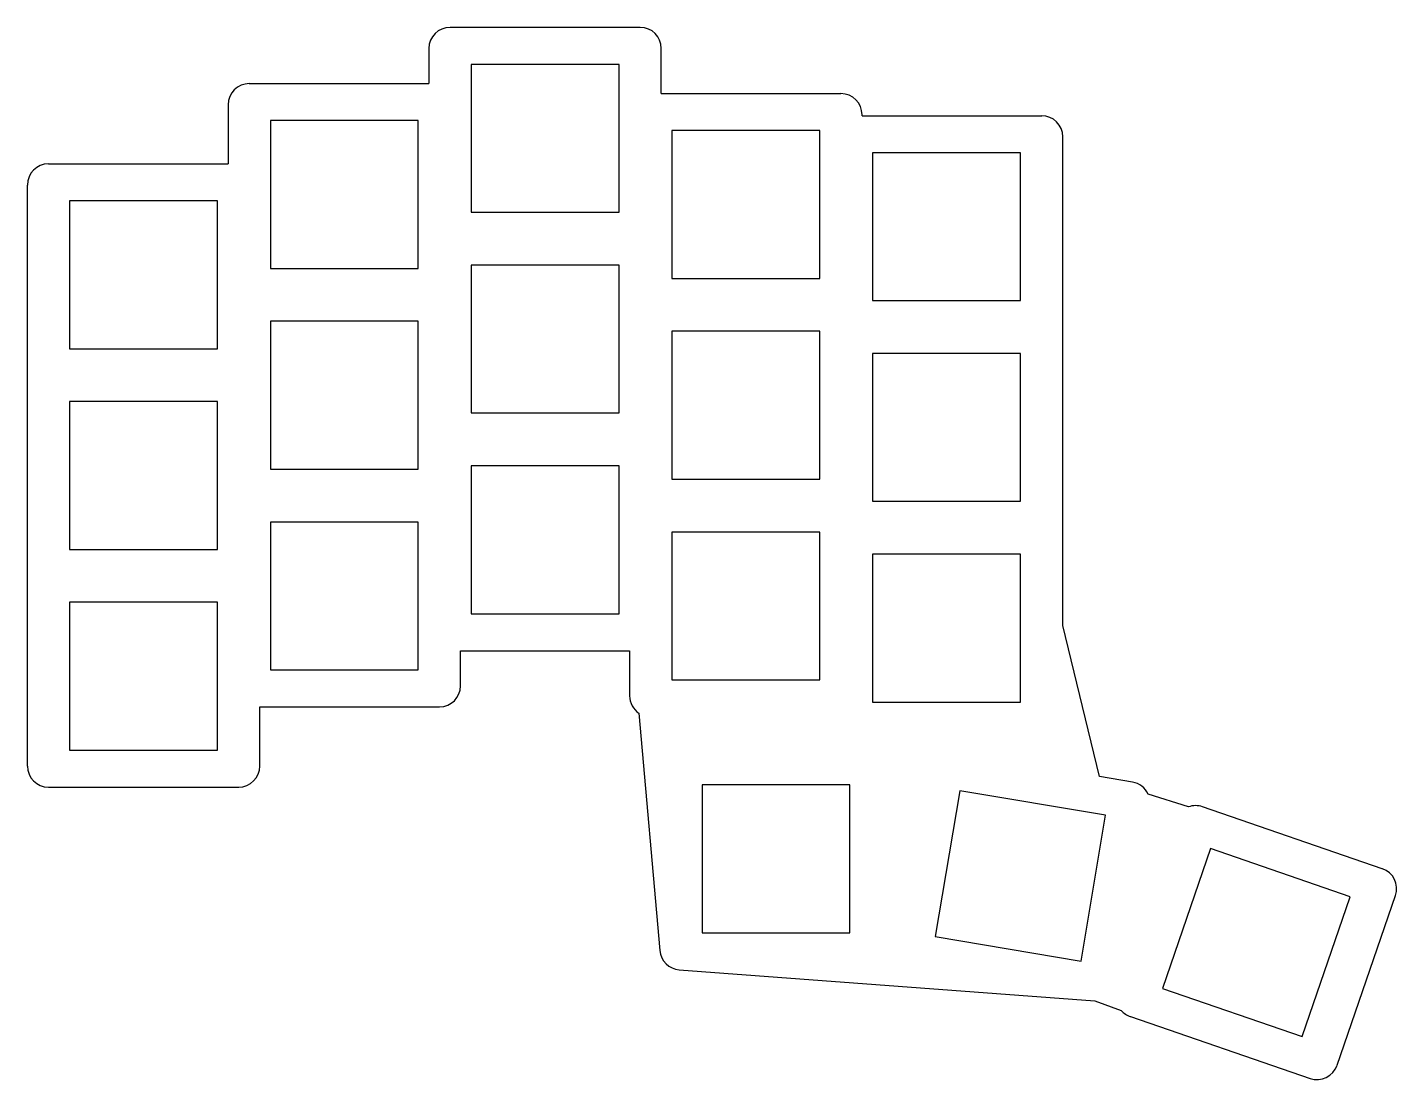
# Model space of a CAD drawing. Header units: millimetres. Extents: x -11 to 119, y -38 to 61.
import ezdxf

# ---------------------------------------------------------------- set-up
doc = ezdxf.new("R2010")
doc.units = ezdxf.units.MM

msp = doc.modelspace()

# ---------------------------------------------------------------- linework, layer by layer
for p, q in [((47, 61.42), (29, 61.42)), ((27, 59.42), (27, 56.1)), ((49, 55.15), (49, 59.42)), ((45, 57.92), (31, 57.92)), ((31, 57.92), (31, 43.92)), ((45, 43.92), (45, 57.92)), ((10, 56.1), (27, 56.1)), ((49, 55.15), (66, 55.15)), ((8, 54.1), (8, 48.5)), ((68, 53.06), (68, 53.15)), ((26, 52.6), (12, 52.6)), ((12, 52.6), (12, 38.6)), ((26, 38.6), (26, 52.6)), ((68, 53.06), (85, 53.06)), ((64, 51.65), (50, 51.65)), ((50, 51.65), (50, 37.65)), ((64, 37.65), (64, 51.65)), ((87, 4.8), (87, 51.06)), ((83, 49.56), (69, 49.56)), ((69, 49.56), (69, 35.56)), ((83, 35.56), (83, 49.56)), ((-9, 48.5), (8, 48.5)), ((-11, -8.5), (-11, 46.5)), ((7, 45), (-7, 45)), ((-7, 45), (-7, 31)), ((7, 31), (7, 45)), ((31, 43.92), (45, 43.92)), ((45, 38.92), (31, 38.92)), ((31, 38.92), (31, 24.92)), ((45, 24.92), (45, 38.92)), ((12, 38.6), (26, 38.6)), ((50, 37.65), (64, 37.65)), ((69, 35.56), (83, 35.56)), ((26, 33.6), (12, 33.6)), ((12, 33.6), (12, 19.6)), ((26, 19.6), (26, 33.6)), ((64, 32.65), (50, 32.65)), ((50, 32.65), (50, 18.65)), ((64, 18.65), (64, 32.65)), ((-7, 31), (7, 31)), ((83, 30.56), (69, 30.56)), ((69, 30.56), (69, 16.56)), ((83, 16.56), (83, 30.56)), ((7, 26), (-7, 26)), ((-7, 26), (-7, 12)), ((7, 12), (7, 26)), ((31, 24.92), (45, 24.92)), ((12, 19.6), (26, 19.6)), ((45, 19.92), (31, 19.92)), ((31, 19.92), (31, 5.92)), ((45, 5.92), (45, 19.92)), ((50, 18.65), (64, 18.65)), ((69, 16.56), (83, 16.56)), ((26, 14.6), (12, 14.6)), ((12, 14.6), (12, 0.6)), ((26, 0.6), (26, 14.6)), ((64, 13.65), (50, 13.65)), ((50, 13.65), (50, -0.35)), ((64, -0.35), (64, 13.65)), ((-7, 12), (7, 12)), ((83, 11.56), (69, 11.56)), ((69, 11.56), (69, -2.44)), ((83, -2.44), (83, 11.56)), ((7, 7), (-7, 7)), ((-7, 7), (-7, -7)), ((7, -7), (7, 7)), ((31, 5.92), (45, 5.92)), ((90.46, -9.5), (87, 4.8)), ((30, -0.9), (30, 2.42)), ((30, 2.42), (46, 2.42)), ((46, 2.42), (46, -1.85)), ((12, 0.6), (26, 0.6)), ((50, -0.35), (64, -0.35)), ((69, -2.44), (83, -2.44)), ((11, -8.5), (11, -2.9)), ((11, -2.9), (28, -2.9)), ((46.88, -3.51), (48.86, -25.97)), ((-7, -7), (7, -7)), ((66.85, -10.29), (52.85, -10.29)), ((52.85, -10.29), (52.85, -24.29)), ((66.85, -24.29), (66.85, -10.29)), ((93.6, -10.03), (90.46, -9.5)), ((-9, -10.5), (9, -10.5)), ((77.24, -10.84), (74.93, -24.65)), ((91.05, -13.15), (77.24, -10.84)), ((98.9, -12.37), (95.08, -11.15)), ((117.24, -18.22), (100.22, -12.36)), ((88.74, -26.96), (91.05, -13.15)), ((100.98, -16.32), (96.42, -29.56)), ((114.21, -20.88), (100.98, -16.32)), ((109.65, -34.11), (114.21, -20.88)), ((112.95, -36.83), (118.48, -20.76)), ((52.85, -24.29), (66.85, -24.29)), ((74.93, -24.65), (88.74, -26.96)), ((50.7, -27.78), (90.04, -30.74)), ((96.42, -29.56), (109.65, -34.11)), ((90.04, -30.74), (92.53, -31.64)), ((93.39, -32.21), (110.41, -38.07))]:
    msp.add_line(p, q)
for centre, start, end in [((29, 59.42), 90, 180), ((47, 59.42), 0, 90), ((10, 54.1), 90, 180), ((66, 53.15), 0, 90), ((85, 51.06), 0, 90), ((-9, 46.5), 90, 180), ((28, -0.9), 270, 360), ((48, -1.85), 180, 236.1143), ((-9, -8.5), 180, 270), ((9, -8.5), 270, 360), ((93.27, -12), 385.1216, 440.5), ((99.57, -14.25), 71, 109.7618), ((116.59, -20.11), 341, 431), ((50.85, -25.79), 185.0208, 265.7039), ((94.04, -30.32), 221.0171, 251), ((111.06, -36.18), 251, 341)]:
    msp.add_arc(centre, 2, start, end)

doc.saveas('drawing.dxf')
